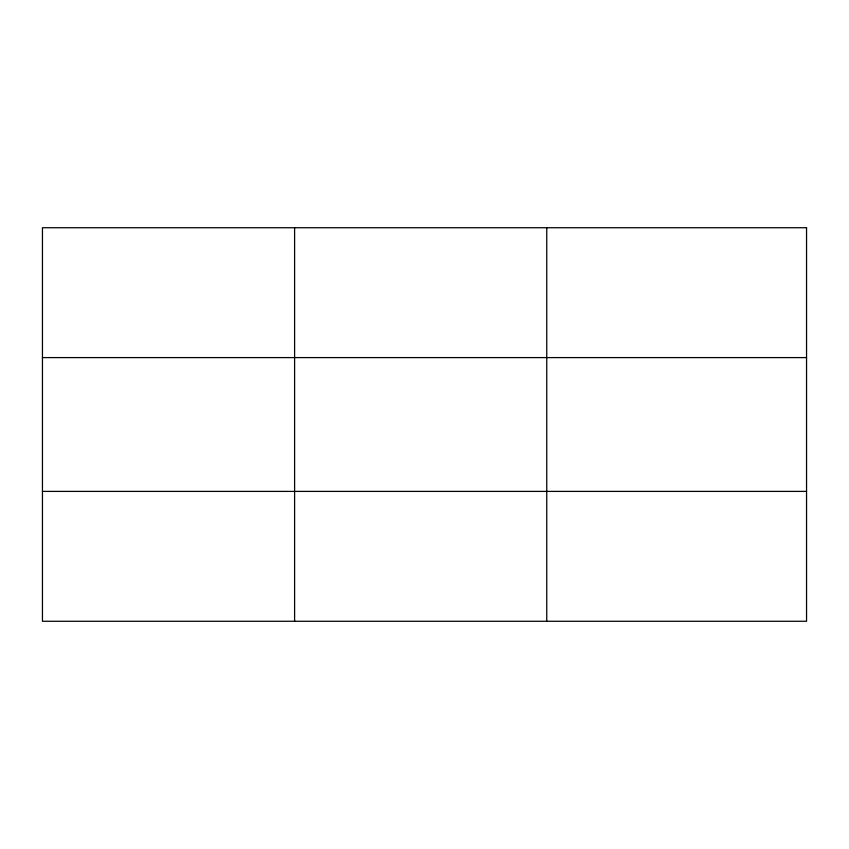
<?xml version="1.0" encoding="UTF-8"?>
<svg xmlns="http://www.w3.org/2000/svg" width="849" height="849" viewBox="0 0 849 849"><rect width="100%" height="100%" fill="white"/><g stroke="black" fill="none" stroke-linecap="round" stroke-linejoin="round"><path stroke-width="1.27" d="M294.603 227.734L294.603 621.266M42.45 357.599L806.55 357.599M42.45 491.401L806.55 491.401M546.756 227.734L546.756 621.266M806.55 227.734L806.55 621.266L42.45 621.266L42.45 227.734L806.55 227.734"/></g></svg>
